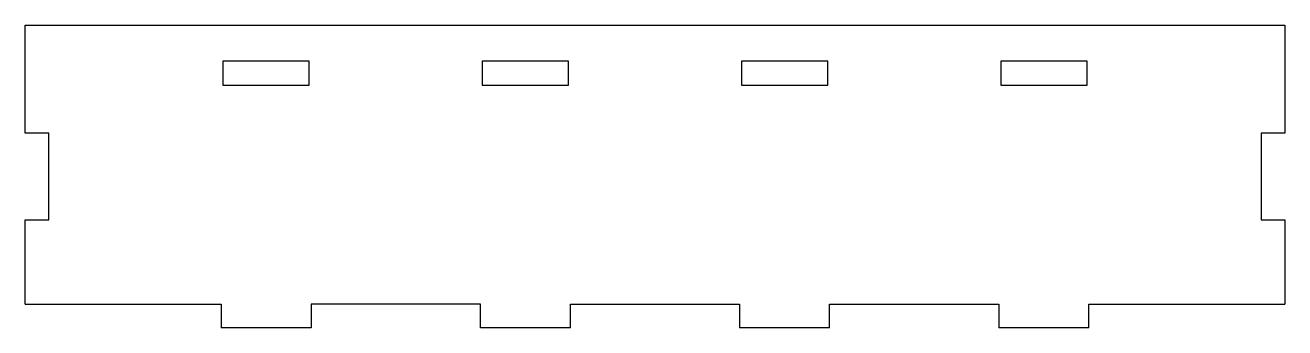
# Model space of a CAD drawing. Extents: x 0 to 175, y 436 to 478.
import ezdxf

# ---------------------------------------------------------------- set-up
doc = ezdxf.new("R2010")
doc.units = 0
doc.layers.add('Shape2DView013', color=7, linetype='CONTINUOUS')

msp = doc.modelspace()

# ---------------------------------------------------------------- linework, layer by layer
at = {"layer": 'Shape2DView013'}
for p, q in [((0, 478.5), (174.9, 478.5)), ((0, 463.5), (0, 478.5)), ((174.9, 478.5), (174.9, 463.5)), ((39.45, 473.5), (27.45, 473.5)), ((27.45, 473.5), (27.45, 470.2)), ((39.45, 470.2), (39.45, 473.5)), ((75.45, 473.5), (63.45, 473.5)), ((63.45, 473.5), (63.45, 470.2)), ((75.45, 470.2), (75.45, 473.5)), ((111.45, 473.5), (99.45, 473.5)), ((99.45, 473.5), (99.45, 470.2)), ((111.45, 470.2), (111.45, 473.5)), ((147.45, 473.5), (135.45, 473.5)), ((135.45, 473.5), (135.45, 470.2)), ((147.45, 470.2), (147.45, 473.5)), ((27.45, 470.2), (39.45, 470.2)), ((63.45, 470.2), (75.45, 470.2)), ((99.45, 470.2), (111.45, 470.2)), ((135.45, 470.2), (147.45, 470.2)), ((3.3, 463.5), (0, 463.5)), ((3.3, 451.5), (3.3, 463.5)), ((171.6, 463.5), (171.6, 451.5)), ((174.9, 463.5), (171.6, 463.5)), ((0, 451.5), (3.3, 451.5)), ((0, 439.8), (0, 451.5)), ((171.6, 451.5), (174.9, 451.5)), ((174.9, 451.5), (174.9, 439.8)), ((0, 439.8), (27.2, 439.8)), ((27.2, 439.8), (27.2, 436.5)), ((39.7, 439.8), (39.7, 436.5)), ((63.2, 439.8), (39.7, 439.8)), ((63.2, 436.5), (63.2, 439.8)), ((75.7, 436.5), (75.7, 439.8)), ((75.7, 439.8), (99.2, 439.8)), ((99.2, 439.8), (99.2, 436.5)), ((111.7, 436.5), (111.7, 439.8)), ((111.7, 439.8), (135.2, 439.8)), ((135.2, 439.8), (135.2, 436.5)), ((147.7, 436.5), (147.7, 439.8)), ((147.7, 439.8), (174.9, 439.8)), ((39.7, 436.5), (27.2, 436.5)), ((75.7, 436.5), (63.2, 436.5)), ((111.7, 436.5), (99.2, 436.5)), ((147.7, 436.5), (135.2, 436.5))]:
    msp.add_line(p, q, dxfattribs=at)

doc.saveas('drawing.dxf')
